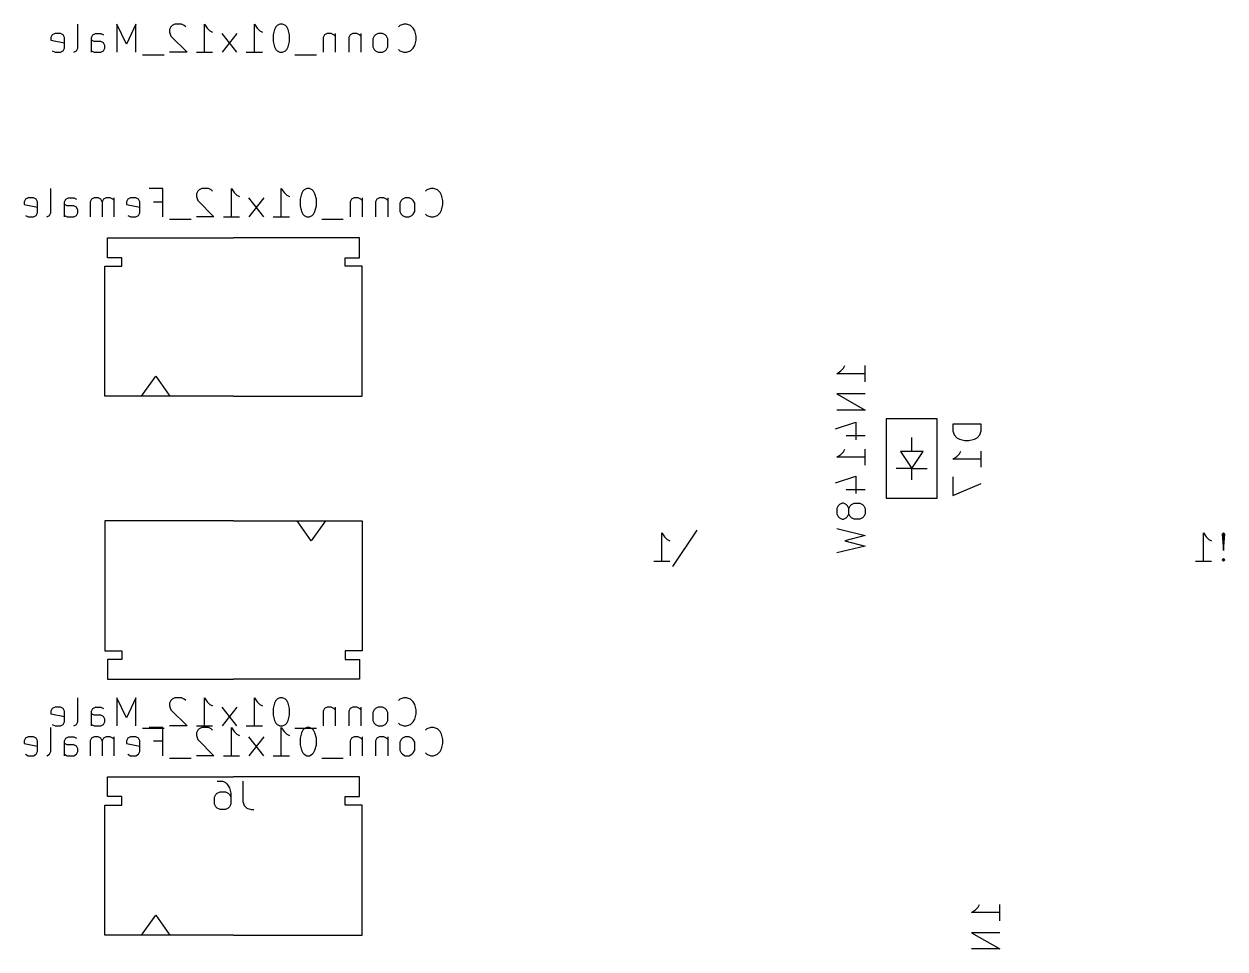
# Model space of a CAD drawing. Extents: x -23 to 352, y -104 to 38.
# Drawn here: x -22.88 to 19.57, y -41.15 to -8.45 of the extents above; entities that cross this region are included whole.
import ezdxf

# ---------------------------------------------------------------- set-up
doc = ezdxf.new("R2010")
doc.units = 0
doc.layers.add('BLACK', color=7, linetype='CONTINUOUS')

msp = doc.modelspace()

# ---------------------------------------------------------------- linework, layer by layer
at = {"layer": 'BLACK', "linetype": 'CONTINUOUS'}
for p, q in [((-20.975, -9.30952), (-20.975, -8.45238)), ((-19.2607, -9.16667), (-19.594, -8.45238)), ((-19.594, -8.45238), (-19.594, -9.45238)), ((-18.9274, -8.45238), (-19.2607, -9.16667)), ((-18.9274, -9.45238), (-18.9274, -8.45238)), ((-17.5464, -8.45238), (-17.6417, -8.5)), ((-17.3083, -8.45238), (-17.5464, -8.45238)), ((-17.2131, -8.5), (-17.3083, -8.45238)), ((-16.4988, -9.45238), (-16.4988, -8.45238)), ((-16.4988, -8.45238), (-16.4036, -8.59524)), ((-14.7369, -9.45238), (-14.7369, -8.45238)), ((-14.7369, -8.45238), (-14.6417, -8.59524)), ((-13.8321, -8.45238), (-13.9274, -8.5)), ((-13.7369, -8.45238), (-13.8321, -8.45238)), ((-13.6417, -8.5), (-13.7369, -8.45238)), ((-9.45119, -8.45238), (-9.59405, -8.5)), ((-9.35595, -8.45238), (-9.45119, -8.45238)), ((-9.21309, -8.5), (-9.35595, -8.45238)), ((-21.8798, -8.83333), (-21.9274, -8.92857)), ((-21.7845, -8.78571), (-21.8798, -8.83333)), ((-21.594, -8.78571), (-21.7845, -8.78571)), ((-21.4988, -8.83333), (-21.594, -8.78571)), ((-21.4512, -8.92857), (-21.4988, -8.83333)), ((-20.4988, -8.92857), (-20.4512, -8.83333)), ((-20.4512, -8.83333), (-20.356, -8.78571)), ((-20.356, -8.78571), (-20.1655, -8.78571)), ((-20.1655, -8.78571), (-20.0702, -8.83333)), ((-17.6893, -8.54762), (-17.7369, -8.64286)), ((-17.7369, -8.64286), (-17.7369, -8.73809)), ((-17.7369, -8.73809), (-17.6893, -8.88095)), ((-17.6417, -8.5), (-17.6893, -8.54762)), ((-17.6893, -8.88095), (-17.1179, -9.45238)), ((-17.1655, -8.54762), (-17.2131, -8.5)), ((-16.4036, -8.59524), (-16.3083, -8.69048)), ((-16.3083, -8.69048), (-16.2131, -8.73809)), ((-15.356, -9.45238), (-15.8798, -8.78571)), ((-15.356, -8.78571), (-15.8798, -9.45238)), ((-14.6417, -8.59524), (-14.5464, -8.69048)), ((-14.5464, -8.69048), (-14.4512, -8.73809)), ((-14.0226, -8.64286), (-14.0702, -8.83333)), ((-14.0702, -8.83333), (-14.0702, -9.07143)), ((-13.975, -8.54762), (-14.0226, -8.64286)), ((-13.9274, -8.5), (-13.975, -8.54762)), ((-13.594, -8.54762), (-13.6417, -8.5)), ((-13.5464, -8.64286), (-13.594, -8.54762)), ((-13.4988, -8.83333), (-13.5464, -8.64286)), ((-13.4988, -9.07143), (-13.4988, -8.83333)), ((-12.2607, -8.83333), (-12.3083, -8.92857)), ((-12.1655, -8.78571), (-12.2607, -8.83333)), ((-12.0226, -8.78571), (-12.1655, -8.78571)), ((-11.9274, -8.83333), (-12.0226, -8.78571)), ((-11.8798, -8.88095), (-11.9274, -8.83333)), ((-11.8798, -8.78571), (-11.8798, -9.45238)), ((-11.356, -8.83333), (-11.4036, -8.92857)), ((-11.2607, -8.78571), (-11.356, -8.83333)), ((-11.1179, -8.78571), (-11.2607, -8.78571)), ((-11.0226, -8.83333), (-11.1179, -8.78571)), ((-10.975, -8.88095), (-11.0226, -8.83333)), ((-10.975, -8.78571), (-10.975, -9.45238)), ((-10.4988, -8.88095), (-10.5464, -8.97619)), ((-10.4512, -8.83333), (-10.4988, -8.88095)), ((-10.356, -8.78571), (-10.4512, -8.83333)), ((-10.2131, -8.78571), (-10.356, -8.78571)), ((-10.1179, -8.83333), (-10.2131, -8.78571)), ((-10.0702, -8.88095), (-10.1179, -8.83333)), ((-10.0226, -8.97619), (-10.0702, -8.88095)), ((-9.59405, -8.5), (-9.64167, -8.54762)), ((-9.11786, -8.59524), (-9.21309, -8.5)), ((-9.07024, -8.69048), (-9.11786, -8.59524)), ((-9.02262, -8.88095), (-9.07024, -8.69048)), ((-9.02262, -9.02381), (-9.02262, -8.88095)), ((-21.9274, -8.92857), (-21.9274, -9.02381)), ((-21.9274, -9.02381), (-21.4512, -9.11905)), ((-21.4988, -9.40476), (-21.4512, -9.30952)), ((-21.4512, -9.30952), (-21.4512, -8.92857)), ((-21.0226, -9.40476), (-20.975, -9.30952)), ((-20.4988, -9.45238), (-20.4988, -8.92857)), ((-20.4036, -9.07143), (-20.4988, -9.02381)), ((-20.1655, -9.07143), (-20.4036, -9.07143)), ((-20.0702, -9.11905), (-20.1655, -9.07143)), ((-20.0226, -9.21429), (-20.0702, -9.11905)), ((-20.0702, -9.40476), (-20.0226, -9.30952)), ((-20.0226, -9.30952), (-20.0226, -9.21429)), ((-14.0702, -9.07143), (-14.0226, -9.2619)), ((-14.0226, -9.2619), (-13.975, -9.35714)), ((-13.594, -9.35714), (-13.5464, -9.2619)), ((-13.5464, -9.2619), (-13.4988, -9.07143)), ((-12.3083, -8.92857), (-12.3083, -9.45238)), ((-11.4036, -8.92857), (-11.4036, -9.45238)), ((-10.5464, -8.97619), (-10.5464, -9.2619)), ((-10.5464, -9.2619), (-10.4988, -9.35714)), ((-10.0702, -9.35714), (-10.0226, -9.2619)), ((-10.0226, -9.2619), (-10.0226, -8.97619)), ((-9.21309, -9.40476), (-9.11786, -9.30952)), ((-9.11786, -9.30952), (-9.07024, -9.21429)), ((-9.07024, -9.21429), (-9.02262, -9.02381)), ((-21.8798, -9.40476), (-21.7845, -9.45238)), ((-21.7845, -9.45238), (-21.594, -9.45238)), ((-21.594, -9.45238), (-21.4988, -9.40476)), ((-21.1179, -9.45238), (-21.0226, -9.40476)), ((-20.4988, -9.40476), (-20.4036, -9.45238)), ((-20.4036, -9.45238), (-20.1655, -9.45238)), ((-20.1655, -9.45238), (-20.0702, -9.40476)), ((-17.9274, -9.54762), (-18.6893, -9.54762)), ((-17.1179, -9.45238), (-17.7369, -9.45238)), ((-16.7845, -9.45238), (-16.2131, -9.45238)), ((-15.0226, -9.45238), (-14.4512, -9.45238)), ((-13.975, -9.35714), (-13.9274, -9.40476)), ((-13.9274, -9.40476), (-13.8321, -9.45238)), ((-13.8321, -9.45238), (-13.7369, -9.45238)), ((-13.7369, -9.45238), (-13.6417, -9.40476)), ((-13.6417, -9.40476), (-13.594, -9.35714)), ((-12.5464, -9.54762), (-13.3083, -9.54762)), ((-10.4988, -9.35714), (-10.4512, -9.40476)), ((-10.4512, -9.40476), (-10.356, -9.45238)), ((-10.356, -9.45238), (-10.2131, -9.45238)), ((-10.2131, -9.45238), (-10.1179, -9.40476)), ((-10.1179, -9.40476), (-10.0702, -9.35714)), ((-9.64167, -9.35714), (-9.59405, -9.40476)), ((-9.59405, -9.40476), (-9.45119, -9.45238)), ((-9.45119, -9.45238), (-9.35595, -9.45238)), ((-9.35595, -9.45238), (-9.21309, -9.40476)), ((-21.9274, -15.122), (-21.9274, -14.2649)), ((-17.975, -14.2649), (-18.4512, -14.2649)), ((-17.975, -15.2649), (-17.975, -14.2649)), ((-16.7369, -14.3601), (-16.7845, -14.4554)), ((-16.6893, -14.3125), (-16.7369, -14.3601)), ((-16.594, -14.2649), (-16.6893, -14.3125)), ((-16.356, -14.2649), (-16.594, -14.2649)), ((-16.2607, -14.3125), (-16.356, -14.2649)), ((-16.2131, -14.3601), (-16.2607, -14.3125)), ((-15.5464, -15.2649), (-15.5464, -14.2649)), ((-15.5464, -14.2649), (-15.4512, -14.4077)), ((-15.4512, -14.4077), (-15.356, -14.503)), ((-13.7845, -15.2649), (-13.7845, -14.2649)), ((-13.7845, -14.2649), (-13.6893, -14.4077)), ((-13.6893, -14.4077), (-13.594, -14.503)), ((-13.0226, -14.3601), (-13.0702, -14.4554)), ((-12.975, -14.3125), (-13.0226, -14.3601)), ((-12.8798, -14.2649), (-12.975, -14.3125)), ((-12.7845, -14.2649), (-12.8798, -14.2649)), ((-12.6893, -14.3125), (-12.7845, -14.2649)), ((-12.6417, -14.3601), (-12.6893, -14.3125)), ((-12.594, -14.4554), (-12.6417, -14.3601)), ((-8.64167, -14.3125), (-8.68928, -14.3601)), ((-8.49881, -14.2649), (-8.64167, -14.3125)), ((-8.40357, -14.2649), (-8.49881, -14.2649)), ((-8.26071, -14.3125), (-8.40357, -14.2649)), ((-8.16548, -14.4077), (-8.26071, -14.3125)), ((-8.11786, -14.503), (-8.16548, -14.4077)), ((-22.8321, -14.6458), (-22.8798, -14.7411)), ((-22.8798, -14.7411), (-22.8798, -14.8363)), ((-22.8798, -14.8363), (-22.4036, -14.9315)), ((-22.7369, -14.5982), (-22.8321, -14.6458)), ((-22.5464, -14.5982), (-22.7369, -14.5982)), ((-22.4512, -14.6458), (-22.5464, -14.5982)), ((-22.4036, -14.7411), (-22.4512, -14.6458)), ((-22.4036, -15.122), (-22.4036, -14.7411)), ((-21.4512, -14.7411), (-21.4036, -14.6458)), ((-21.4512, -15.2649), (-21.4512, -14.7411)), ((-21.356, -14.8839), (-21.4512, -14.8363)), ((-21.4036, -14.6458), (-21.3083, -14.5982)), ((-21.3083, -14.5982), (-21.1179, -14.5982)), ((-21.1179, -14.5982), (-21.0226, -14.6458)), ((-20.4988, -14.6458), (-20.5464, -14.7411)), ((-20.5464, -14.7411), (-20.5464, -15.2649)), ((-20.4036, -14.5982), (-20.4988, -14.6458)), ((-20.2607, -14.5982), (-20.4036, -14.5982)), ((-20.1655, -14.6458), (-20.2607, -14.5982)), ((-20.1179, -14.7411), (-20.1655, -14.6458)), ((-20.0702, -14.6458), (-20.1179, -14.7411)), ((-20.1179, -14.7411), (-20.1179, -15.2649)), ((-19.975, -14.5982), (-20.0702, -14.6458)), ((-19.8321, -14.5982), (-19.975, -14.5982)), ((-19.7369, -14.6458), (-19.8321, -14.5982)), ((-19.6893, -14.6935), (-19.7369, -14.6458)), ((-19.6893, -15.2649), (-19.6893, -14.5982)), ((-19.2131, -14.6458), (-19.2607, -14.7411)), ((-19.2607, -14.7411), (-19.2607, -14.8363)), ((-19.2607, -14.8363), (-18.7845, -14.9315)), ((-19.1179, -14.5982), (-19.2131, -14.6458)), ((-18.9274, -14.5982), (-19.1179, -14.5982)), ((-18.8321, -14.6458), (-18.9274, -14.5982)), ((-18.7845, -14.7411), (-18.8321, -14.6458)), ((-18.7845, -15.122), (-18.7845, -14.7411)), ((-18.3083, -14.7411), (-17.975, -14.7411)), ((-16.7845, -14.4554), (-16.7845, -14.5506)), ((-16.7845, -14.5506), (-16.7369, -14.6935)), ((-16.7369, -14.6935), (-16.1655, -15.2649)), ((-15.356, -14.503), (-15.2607, -14.5506)), ((-14.4036, -15.2649), (-14.9274, -14.5982)), ((-14.4036, -14.5982), (-14.9274, -15.2649)), ((-13.594, -14.503), (-13.4988, -14.5506)), ((-13.0702, -14.4554), (-13.1179, -14.6458)), ((-13.1179, -14.6458), (-13.1179, -14.8839)), ((-12.5464, -14.6458), (-12.594, -14.4554)), ((-12.5464, -14.8839), (-12.5464, -14.6458)), ((-11.3083, -14.6458), (-11.356, -14.7411)), ((-11.356, -14.7411), (-11.356, -15.2649)), ((-11.2131, -14.5982), (-11.3083, -14.6458)), ((-11.0702, -14.5982), (-11.2131, -14.5982)), ((-10.975, -14.6458), (-11.0702, -14.5982)), ((-10.9274, -14.6935), (-10.975, -14.6458)), ((-10.9274, -14.5982), (-10.9274, -15.2649)), ((-10.4036, -14.6458), (-10.4512, -14.7411)), ((-10.4512, -14.7411), (-10.4512, -15.2649)), ((-10.3083, -14.5982), (-10.4036, -14.6458)), ((-10.1655, -14.5982), (-10.3083, -14.5982)), ((-10.0702, -14.6458), (-10.1655, -14.5982)), ((-10.0226, -14.6935), (-10.0702, -14.6458)), ((-10.0226, -14.5982), (-10.0226, -15.2649)), ((-9.54643, -14.6935), (-9.59405, -14.7887)), ((-9.59405, -14.7887), (-9.59405, -15.0744)), ((-9.49881, -14.6458), (-9.54643, -14.6935)), ((-9.40357, -14.5982), (-9.49881, -14.6458)), ((-9.26071, -14.5982), (-9.40357, -14.5982)), ((-9.16548, -14.6458), (-9.26071, -14.5982)), ((-9.11786, -14.6935), (-9.16548, -14.6458)), ((-9.07024, -14.7887), (-9.11786, -14.6935)), ((-9.07024, -15.0744), (-9.07024, -14.7887)), ((-8.07024, -14.6935), (-8.11786, -14.503)), ((-8.11786, -15.0268), (-8.07024, -14.8363)), ((-8.07024, -14.8363), (-8.07024, -14.6935)), ((-22.8321, -15.2173), (-22.7369, -15.2649)), ((-22.7369, -15.2649), (-22.5464, -15.2649)), ((-22.5464, -15.2649), (-22.4512, -15.2173)), ((-22.4512, -15.2173), (-22.4036, -15.122)), ((-22.0702, -15.2649), (-21.975, -15.2173)), ((-21.975, -15.2173), (-21.9274, -15.122)), ((-21.4512, -15.2173), (-21.356, -15.2649)), ((-21.1179, -14.8839), (-21.356, -14.8839)), ((-21.356, -15.2649), (-21.1179, -15.2649)), ((-21.0226, -14.9315), (-21.1179, -14.8839)), ((-21.1179, -15.2649), (-21.0226, -15.2173)), ((-20.975, -15.0268), (-21.0226, -14.9315)), ((-21.0226, -15.2173), (-20.975, -15.122)), ((-20.975, -15.122), (-20.975, -15.0268)), ((-19.2131, -15.2173), (-19.1179, -15.2649)), ((-19.1179, -15.2649), (-18.9274, -15.2649)), ((-18.9274, -15.2649), (-18.8321, -15.2173)), ((-18.8321, -15.2173), (-18.7845, -15.122)), ((-16.1655, -15.2649), (-16.7845, -15.2649)), ((-15.8321, -15.2649), (-15.2607, -15.2649)), ((-14.0702, -15.2649), (-13.4988, -15.2649)), ((-13.1179, -14.8839), (-13.0702, -15.0744)), ((-13.0702, -15.0744), (-13.0226, -15.1696)), ((-13.0226, -15.1696), (-12.975, -15.2173)), ((-12.975, -15.2173), (-12.8798, -15.2649)), ((-12.8798, -15.2649), (-12.7845, -15.2649)), ((-12.7845, -15.2649), (-12.6893, -15.2173)), ((-12.6893, -15.2173), (-12.6417, -15.1696)), ((-12.6417, -15.1696), (-12.594, -15.0744)), ((-12.594, -15.0744), (-12.5464, -14.8839)), ((-9.59405, -15.0744), (-9.54643, -15.1696)), ((-9.54643, -15.1696), (-9.49881, -15.2173)), ((-9.49881, -15.2173), (-9.40357, -15.2649)), ((-9.40357, -15.2649), (-9.26071, -15.2649)), ((-9.26071, -15.2649), (-9.16548, -15.2173)), ((-9.16548, -15.2173), (-9.11786, -15.1696)), ((-9.11786, -15.1696), (-9.07024, -15.0744)), ((-8.68928, -15.1696), (-8.64167, -15.2173)), ((-8.64167, -15.2173), (-8.49881, -15.2649)), ((-8.49881, -15.2649), (-8.40357, -15.2649)), ((-8.40357, -15.2649), (-8.26071, -15.2173)), ((-8.26071, -15.2173), (-8.16548, -15.122)), ((-8.16548, -15.122), (-8.11786, -15.0268)), ((-16.975, -15.3601), (-17.7369, -15.3601)), ((-11.594, -15.3601), (-12.356, -15.3601)), ((-19.925, -16.7125), (-19.925, -16.0125)), ((-19.925, -16.0125), (-15.475, -16.0125)), ((-11.025, -16.0125), (-15.475, -16.0125)), ((-11.025, -16.7125), (-11.025, -16.0125)), ((-19.425, -16.7125), (-19.925, -16.7125)), ((-19.425, -17.0125), (-19.425, -16.7125)), ((-11.525, -17.0125), (-11.525, -16.7125)), ((-11.525, -16.7125), (-11.025, -16.7125)), ((-20.025, -21.6125), (-20.025, -17.0125)), ((-20.025, -17.0125), (-19.425, -17.0125)), ((-10.925, -17.0125), (-11.525, -17.0125)), ((-10.925, -21.6125), (-10.925, -17.0125)), ((5.85238, -20.8125), (5.99524, -20.7173)), ((5.99524, -20.7173), (6.09048, -20.622)), ((6.09048, -20.622), (6.13809, -20.5268)), ((6.85238, -21.0982), (6.85238, -20.5268)), ((-18.725, -21.6125), (-18.225, -20.9054)), ((-18.225, -20.9054), (-17.725, -21.6125)), ((6.85238, -20.8125), (5.85238, -20.8125)), ((-15.475, -21.6125), (-20.025, -21.6125)), ((-15.475, -21.6125), (-10.925, -21.6125)), ((6.85238, -21.5268), (5.85238, -21.5268)), ((5.85238, -21.5268), (6.85238, -22.0982)), ((6.85238, -22.0982), (5.85238, -22.0982)), ((7.6, -22.4125), (7.6, -25.2125)), ((9.4, -22.4125), (7.6, -22.4125)), ((9.4, -25.2125), (9.4, -22.4125)), ((5.80476, -22.7649), (6.51905, -22.5268)), ((6.51905, -22.5268), (6.51905, -23.1458)), ((10.9524, -22.5982), (9.95238, -22.5982)), ((9.95238, -22.5982), (9.95238, -22.8363)), ((9.95238, -22.8363), (10, -22.9792)), ((10.9048, -22.9792), (10.9524, -22.8363)), ((10.9524, -22.8363), (10.9524, -22.5982)), ((6.18571, -23.003), (6.85238, -23.003)), ((8.5, -23.5625), (8.5, -23.0625)), ((10, -22.9792), (10.0952, -23.0744)), ((10.0952, -23.0744), (10.1905, -23.122)), ((10.1905, -23.122), (10.381, -23.1696)), ((10.381, -23.1696), (10.5238, -23.1696)), ((10.5238, -23.1696), (10.7143, -23.122)), ((10.7143, -23.122), (10.8095, -23.0744)), ((10.8095, -23.0744), (10.9048, -22.9792)), ((5.85238, -23.7649), (5.99524, -23.6696)), ((6.85238, -23.7649), (5.85238, -23.7649)), ((5.99524, -23.6696), (6.09048, -23.5744)), ((6.09048, -23.5744), (6.13809, -23.4792)), ((6.85238, -24.0506), (6.85238, -23.4792)), ((8.9, -23.5625), (8.1, -23.5625)), ((8.1, -23.5625), (8.5, -24.1625)), ((8.5, -24.1625), (8.9, -23.5625)), ((9.95238, -23.8363), (10.0952, -23.7411)), ((10.0952, -23.7411), (10.1905, -23.6458)), ((10.1905, -23.6458), (10.2381, -23.5506)), ((10.9524, -24.122), (10.9524, -23.5506)), ((8.5, -24.1625), (7.95, -24.1625)), ((8.5, -24.1625), (9.05, -24.1625)), ((8.5, -24.5625), (8.5, -24.1625)), ((10.9524, -23.8363), (9.95238, -23.8363)), ((5.80476, -24.6696), (6.51905, -24.4315)), ((6.51905, -24.4315), (6.51905, -25.0506)), ((9.95238, -24.4554), (9.95238, -25.122)), ((6.18571, -24.9077), (6.85238, -24.9077)), ((9.95238, -25.122), (10.9524, -24.6935)), ((5.94762, -25.4315), (5.9, -25.4792)), ((6.04286, -25.3839), (5.94762, -25.4315)), ((6.09048, -25.3839), (6.04286, -25.3839)), ((6.18571, -25.4315), (6.09048, -25.3839)), ((6.23333, -25.4792), (6.18571, -25.4315)), ((6.32857, -25.4792), (6.37619, -25.4315)), ((6.37619, -25.4315), (6.47143, -25.3839)), ((6.47143, -25.3839), (6.6619, -25.3839)), ((6.6619, -25.3839), (6.75714, -25.4315)), ((6.75714, -25.4315), (6.80476, -25.4792)), ((7.6, -25.2125), (9.4, -25.2125)), ((5.9, -25.4792), (5.85238, -25.5744)), ((5.85238, -25.5744), (5.85238, -25.7649)), ((5.85238, -25.7649), (5.9, -25.8601)), ((5.9, -25.8601), (5.94762, -25.9077)), ((6.18571, -25.9077), (6.23333, -25.8601)), ((6.28095, -25.5744), (6.23333, -25.4792)), ((6.23333, -25.8601), (6.28095, -25.7649)), ((6.28095, -25.5744), (6.32857, -25.4792)), ((6.28095, -25.7649), (6.28095, -25.5744)), ((6.32857, -25.8601), (6.28095, -25.7649)), ((6.37619, -25.9077), (6.32857, -25.8601)), ((6.80476, -25.8601), (6.75714, -25.9077)), ((6.80476, -25.4792), (6.85238, -25.5744)), ((6.85238, -25.7649), (6.80476, -25.8601)), ((6.85238, -25.5744), (6.85238, -25.7649)), ((-15.475, -26.0125), (-20.025, -26.0125)), ((-20.025, -26.0125), (-20.025, -30.6125)), ((-15.475, -26.0125), (-10.925, -26.0125)), ((-12.725, -26.7196), (-13.225, -26.0125)), ((-12.225, -26.0125), (-12.725, -26.7196)), ((-10.925, -26.0125), (-10.925, -30.6125)), ((5.85238, -26.2887), (6.85238, -26.5268)), ((5.94762, -25.9077), (6.04286, -25.9554)), ((6.04286, -25.9554), (6.09048, -25.9554)), ((6.09048, -25.9554), (6.18571, -25.9077)), ((6.47143, -25.9554), (6.37619, -25.9077)), ((6.6619, -25.9554), (6.47143, -25.9554)), ((6.75714, -25.9077), (6.6619, -25.9554)), ((-0.33333, -27.4399), (-0.33333, -26.4399)), ((-0.33333, -26.4399), (-0.2381, -26.5827)), ((-0.2381, -26.5827), (-0.14286, -26.678)), ((-0.14286, -26.678), (-0.04762, -26.7256)), ((0.90476, -26.3446), (0.04762, -27.6304)), ((6.85238, -26.5268), (6.13809, -26.7173)), ((6.13809, -26.7173), (6.85238, -26.9077)), ((18.8119, -27.4399), (18.8119, -26.4399)), ((18.8119, -26.4399), (18.9071, -26.5827)), ((18.9071, -26.5827), (19.0024, -26.678)), ((19.0024, -26.678), (19.0976, -26.7256)), ((19.5262, -26.4399), (19.4786, -26.4875)), ((19.4786, -26.4875), (19.5262, -27.0589)), ((19.5738, -26.4875), (19.5262, -26.4399)), ((19.5262, -27.0589), (19.5262, -26.4399)), ((19.5262, -27.0589), (19.5738, -26.4875)), ((6.85238, -26.9077), (5.85238, -27.1458)), ((-0.61905, -27.4399), (-0.04762, -27.4399)), ((18.5262, -27.4399), (19.0976, -27.4399)), ((19.5262, -27.3446), (19.4786, -27.3923)), ((19.4786, -27.3923), (19.5262, -27.4399)), ((19.5738, -27.3923), (19.5262, -27.3446)), ((19.5262, -27.3446), (19.5262, -27.4399)), ((19.5262, -27.4399), (19.5738, -27.3923)), ((-20.025, -30.6125), (-19.425, -30.6125)), ((-19.925, -30.9125), (-19.925, -31.6125)), ((-19.425, -30.9125), (-19.925, -30.9125)), ((-19.425, -30.6125), (-19.425, -30.9125)), ((-10.925, -30.6125), (-11.525, -30.6125)), ((-11.525, -30.6125), (-11.525, -30.9125)), ((-11.525, -30.9125), (-11.025, -30.9125)), ((-11.025, -30.9125), (-11.025, -31.6125)), ((-19.925, -31.6125), (-15.475, -31.6125)), ((-11.025, -31.6125), (-15.475, -31.6125)), ((-21.8798, -32.6458), (-21.9274, -32.7411)), ((-21.7845, -32.5982), (-21.8798, -32.6458)), ((-21.594, -32.5982), (-21.7845, -32.5982)), ((-21.4988, -32.6458), (-21.594, -32.5982)), ((-21.4512, -32.7411), (-21.4988, -32.6458)), ((-20.975, -33.122), (-20.975, -32.2649)), ((-20.4988, -32.7411), (-20.4512, -32.6458)), ((-20.4512, -32.6458), (-20.356, -32.5982)), ((-20.356, -32.5982), (-20.1655, -32.5982)), ((-20.1655, -32.5982), (-20.0702, -32.6458)), ((-19.2607, -32.9792), (-19.594, -32.2649)), ((-19.594, -32.2649), (-19.594, -33.2649)), ((-18.9274, -32.2649), (-19.2607, -32.9792)), ((-18.9274, -33.2649), (-18.9274, -32.2649)), ((-17.6893, -32.3601), (-17.7369, -32.4554)), ((-17.7369, -32.4554), (-17.7369, -32.5506)), ((-17.7369, -32.5506), (-17.6893, -32.6935)), ((-17.6417, -32.3125), (-17.6893, -32.3601)), ((-17.5464, -32.2649), (-17.6417, -32.3125)), ((-17.3083, -32.2649), (-17.5464, -32.2649)), ((-17.2131, -32.3125), (-17.3083, -32.2649)), ((-17.1655, -32.3601), (-17.2131, -32.3125)), ((-16.4988, -33.2649), (-16.4988, -32.2649)), ((-16.4988, -32.2649), (-16.4036, -32.4077)), ((-16.4036, -32.4077), (-16.3083, -32.503)), ((-16.3083, -32.503), (-16.2131, -32.5506)), ((-15.356, -33.2649), (-15.8798, -32.5982)), ((-15.356, -32.5982), (-15.8798, -33.2649)), ((-14.7369, -33.2649), (-14.7369, -32.2649)), ((-14.7369, -32.2649), (-14.6417, -32.4077)), ((-14.6417, -32.4077), (-14.5464, -32.503)), ((-14.5464, -32.503), (-14.4512, -32.5506)), ((-14.0226, -32.4554), (-14.0702, -32.6458)), ((-14.0702, -32.6458), (-14.0702, -32.8839)), ((-13.975, -32.3601), (-14.0226, -32.4554)), ((-13.9274, -32.3125), (-13.975, -32.3601)), ((-13.8321, -32.2649), (-13.9274, -32.3125)), ((-13.7369, -32.2649), (-13.8321, -32.2649)), ((-13.6417, -32.3125), (-13.7369, -32.2649)), ((-13.594, -32.3601), (-13.6417, -32.3125)), ((-13.5464, -32.4554), (-13.594, -32.3601)), ((-13.4988, -32.6458), (-13.5464, -32.4554)), ((-13.4988, -32.8839), (-13.4988, -32.6458)), ((-12.2607, -32.6458), (-12.3083, -32.7411)), ((-12.1655, -32.5982), (-12.2607, -32.6458)), ((-12.0226, -32.5982), (-12.1655, -32.5982)), ((-11.9274, -32.6458), (-12.0226, -32.5982)), ((-11.8798, -32.6935), (-11.9274, -32.6458)), ((-11.8798, -32.5982), (-11.8798, -33.2649)), ((-11.356, -32.6458), (-11.4036, -32.7411)), ((-11.2607, -32.5982), (-11.356, -32.6458)), ((-11.1179, -32.5982), (-11.2607, -32.5982)), ((-11.0226, -32.6458), (-11.1179, -32.5982)), ((-10.975, -32.6935), (-11.0226, -32.6458)), ((-10.975, -32.5982), (-10.975, -33.2649)), ((-10.4512, -32.6458), (-10.4988, -32.6935)), ((-10.356, -32.5982), (-10.4512, -32.6458)), ((-10.2131, -32.5982), (-10.356, -32.5982)), ((-10.1179, -32.6458), (-10.2131, -32.5982)), ((-10.0702, -32.6935), (-10.1179, -32.6458)), ((-9.59405, -32.3125), (-9.64167, -32.3601)), ((-9.45119, -32.2649), (-9.59405, -32.3125)), ((-9.35595, -32.2649), (-9.45119, -32.2649)), ((-9.21309, -32.3125), (-9.35595, -32.2649)), ((-9.11786, -32.4077), (-9.21309, -32.3125)), ((-9.07024, -32.503), (-9.11786, -32.4077)), ((-9.02262, -32.6935), (-9.07024, -32.503)), ((-21.9274, -32.7411), (-21.9274, -32.8363)), ((-21.9274, -32.8363), (-21.4512, -32.9315)), ((-21.4512, -33.122), (-21.4512, -32.7411)), ((-20.4988, -33.2649), (-20.4988, -32.7411)), ((-20.4036, -32.8839), (-20.4988, -32.8363)), ((-20.1655, -32.8839), (-20.4036, -32.8839)), ((-20.0702, -32.9315), (-20.1655, -32.8839)), ((-20.0226, -33.0268), (-20.0702, -32.9315)), ((-20.0226, -33.122), (-20.0226, -33.0268)), ((-17.6893, -32.6935), (-17.1179, -33.2649)), ((-14.0702, -32.8839), (-14.0226, -33.0744)), ((-14.0226, -33.0744), (-13.975, -33.1696)), ((-13.594, -33.1696), (-13.5464, -33.0744)), ((-13.5464, -33.0744), (-13.4988, -32.8839)), ((-12.3083, -32.7411), (-12.3083, -33.2649)), ((-11.4036, -32.7411), (-11.4036, -33.2649)), ((-10.4988, -32.6935), (-10.5464, -32.7887)), ((-10.5464, -32.7887), (-10.5464, -33.0744)), ((-10.5464, -33.0744), (-10.4988, -33.1696)), ((-10.0226, -32.7887), (-10.0702, -32.6935)), ((-10.0702, -33.1696), (-10.0226, -33.0744)), ((-10.0226, -33.0744), (-10.0226, -32.7887)), ((-9.11786, -33.122), (-9.07024, -33.0268)), ((-9.07024, -33.0268), (-9.02262, -32.8363)), ((-9.02262, -32.8363), (-9.02262, -32.6935)), ((-21.9274, -34.172), (-21.9274, -33.3149)), ((-21.8798, -33.2173), (-21.7845, -33.2649)), ((-21.7845, -33.2649), (-21.594, -33.2649)), ((-21.594, -33.2649), (-21.4988, -33.2173)), ((-21.4988, -33.2173), (-21.4512, -33.122)), ((-21.1179, -33.2649), (-21.0226, -33.2173)), ((-21.0226, -33.2173), (-20.975, -33.122)), ((-20.4988, -33.2173), (-20.4036, -33.2649)), ((-20.4036, -33.2649), (-20.1655, -33.2649)), ((-20.1655, -33.2649), (-20.0702, -33.2173)), ((-20.0702, -33.2173), (-20.0226, -33.122)), ((-17.9274, -33.3601), (-18.6893, -33.3601)), ((-17.975, -33.3149), (-18.4512, -33.3149)), ((-17.975, -34.3149), (-17.975, -33.3149)), ((-17.1179, -33.2649), (-17.7369, -33.2649)), ((-16.7845, -33.2649), (-16.2131, -33.2649)), ((-16.7369, -33.4101), (-16.7845, -33.5054)), ((-16.7845, -33.5054), (-16.7845, -33.6006)), ((-16.6893, -33.3625), (-16.7369, -33.4101)), ((-16.594, -33.3149), (-16.6893, -33.3625)), ((-16.356, -33.3149), (-16.594, -33.3149)), ((-16.2607, -33.3625), (-16.356, -33.3149)), ((-16.2131, -33.4101), (-16.2607, -33.3625)), ((-15.5464, -34.3149), (-15.5464, -33.3149)), ((-15.5464, -33.3149), (-15.4512, -33.4577)), ((-15.4512, -33.4577), (-15.356, -33.553)), ((-15.0226, -33.2649), (-14.4512, -33.2649)), ((-13.975, -33.1696), (-13.9274, -33.2173)), ((-13.9274, -33.2173), (-13.8321, -33.2649)), ((-13.8321, -33.2649), (-13.7369, -33.2649)), ((-13.7845, -34.3149), (-13.7845, -33.3149)), ((-13.7845, -33.3149), (-13.6893, -33.4577)), ((-13.7369, -33.2649), (-13.6417, -33.2173)), ((-13.6893, -33.4577), (-13.594, -33.553)), ((-13.6417, -33.2173), (-13.594, -33.1696)), ((-12.5464, -33.3601), (-13.3083, -33.3601)), ((-13.0702, -33.5054), (-13.1179, -33.6958)), ((-13.0226, -33.4101), (-13.0702, -33.5054)), ((-12.975, -33.3625), (-13.0226, -33.4101)), ((-12.8798, -33.3149), (-12.975, -33.3625)), ((-12.7845, -33.3149), (-12.8798, -33.3149)), ((-12.6893, -33.3625), (-12.7845, -33.3149)), ((-12.6417, -33.4101), (-12.6893, -33.3625)), ((-12.594, -33.5054), (-12.6417, -33.4101)), ((-12.5464, -33.6958), (-12.594, -33.5054)), ((-10.4988, -33.1696), (-10.4512, -33.2173)), ((-10.4512, -33.2173), (-10.356, -33.2649)), ((-10.356, -33.2649), (-10.2131, -33.2649)), ((-10.2131, -33.2649), (-10.1179, -33.2173)), ((-10.1179, -33.2173), (-10.0702, -33.1696)), ((-9.64167, -33.1696), (-9.59405, -33.2173)), ((-9.59405, -33.2173), (-9.45119, -33.2649)), ((-9.45119, -33.2649), (-9.35595, -33.2649)), ((-9.35595, -33.2649), (-9.21309, -33.2173)), ((-9.21309, -33.2173), (-9.11786, -33.122)), ((-8.64167, -33.3625), (-8.68928, -33.4101)), ((-8.49881, -33.3149), (-8.64167, -33.3625)), ((-8.40357, -33.3149), (-8.49881, -33.3149)), ((-8.26071, -33.3625), (-8.40357, -33.3149)), ((-8.16548, -33.4577), (-8.26071, -33.3625)), ((-8.11786, -33.553), (-8.16548, -33.4577)), ((-22.8321, -33.6958), (-22.8798, -33.7911)), ((-22.8798, -33.7911), (-22.8798, -33.8863)), ((-22.8798, -33.8863), (-22.4036, -33.9815)), ((-22.7369, -33.6482), (-22.8321, -33.6958)), ((-22.5464, -33.6482), (-22.7369, -33.6482)), ((-22.4512, -33.6958), (-22.5464, -33.6482)), ((-22.4036, -33.7911), (-22.4512, -33.6958)), ((-22.4036, -34.172), (-22.4036, -33.7911)), ((-21.4512, -33.7911), (-21.4036, -33.6958)), ((-21.4512, -34.3149), (-21.4512, -33.7911)), ((-21.356, -33.9339), (-21.4512, -33.8863)), ((-21.4036, -33.6958), (-21.3083, -33.6482)), ((-21.1179, -33.9339), (-21.356, -33.9339)), ((-21.3083, -33.6482), (-21.1179, -33.6482)), ((-21.1179, -33.6482), (-21.0226, -33.6958)), ((-21.0226, -33.9815), (-21.1179, -33.9339)), ((-20.4988, -33.6958), (-20.5464, -33.7911)), ((-20.5464, -33.7911), (-20.5464, -34.3149)), ((-20.4036, -33.6482), (-20.4988, -33.6958)), ((-20.2607, -33.6482), (-20.4036, -33.6482)), ((-20.1655, -33.6958), (-20.2607, -33.6482)), ((-20.1179, -33.7911), (-20.1655, -33.6958)), ((-20.0702, -33.6958), (-20.1179, -33.7911)), ((-20.1179, -33.7911), (-20.1179, -34.3149)), ((-19.975, -33.6482), (-20.0702, -33.6958)), ((-19.8321, -33.6482), (-19.975, -33.6482)), ((-19.7369, -33.6958), (-19.8321, -33.6482)), ((-19.6893, -33.7435), (-19.7369, -33.6958)), ((-19.6893, -34.3149), (-19.6893, -33.6482)), ((-19.2131, -33.6958), (-19.2607, -33.7911)), ((-19.2607, -33.7911), (-19.2607, -33.8863)), ((-19.2607, -33.8863), (-18.7845, -33.9815)), ((-19.1179, -33.6482), (-19.2131, -33.6958)), ((-18.9274, -33.6482), (-19.1179, -33.6482)), ((-18.8321, -33.6958), (-18.9274, -33.6482)), ((-18.7845, -33.7911), (-18.8321, -33.6958)), ((-18.7845, -34.172), (-18.7845, -33.7911)), ((-18.3083, -33.7911), (-17.975, -33.7911)), ((-16.7845, -33.6006), (-16.7369, -33.7435)), ((-16.7369, -33.7435), (-16.1655, -34.3149)), ((-15.356, -33.553), (-15.2607, -33.6006)), ((-14.4036, -34.3149), (-14.9274, -33.6482)), ((-14.4036, -33.6482), (-14.9274, -34.3149)), ((-13.594, -33.553), (-13.4988, -33.6006)), ((-13.1179, -33.6958), (-13.1179, -33.9339)), ((-13.1179, -33.9339), (-13.0702, -34.1244)), ((-12.594, -34.1244), (-12.5464, -33.9339)), ((-12.5464, -33.9339), (-12.5464, -33.6958)), ((-11.3083, -33.6958), (-11.356, -33.7911)), ((-11.356, -33.7911), (-11.356, -34.3149)), ((-11.2131, -33.6482), (-11.3083, -33.6958)), ((-11.0702, -33.6482), (-11.2131, -33.6482)), ((-10.975, -33.6958), (-11.0702, -33.6482)), ((-10.9274, -33.7435), (-10.975, -33.6958)), ((-10.9274, -33.6482), (-10.9274, -34.3149)), ((-10.4036, -33.6958), (-10.4512, -33.7911)), ((-10.4512, -33.7911), (-10.4512, -34.3149)), ((-10.3083, -33.6482), (-10.4036, -33.6958)), ((-10.1655, -33.6482), (-10.3083, -33.6482)), ((-10.0702, -33.6958), (-10.1655, -33.6482)), ((-10.0226, -33.7435), (-10.0702, -33.6958)), ((-10.0226, -33.6482), (-10.0226, -34.3149)), ((-9.54643, -33.7435), (-9.59405, -33.8387)), ((-9.59405, -33.8387), (-9.59405, -34.1244)), ((-9.49881, -33.6958), (-9.54643, -33.7435)), ((-9.40357, -33.6482), (-9.49881, -33.6958)), ((-9.26071, -33.6482), (-9.40357, -33.6482)), ((-9.16548, -33.6958), (-9.26071, -33.6482)), ((-9.11786, -33.7435), (-9.16548, -33.6958)), ((-9.07024, -33.8387), (-9.11786, -33.7435)), ((-9.07024, -34.1244), (-9.07024, -33.8387)), ((-8.07024, -33.7435), (-8.11786, -33.553)), ((-8.11786, -34.0768), (-8.07024, -33.8863)), ((-8.07024, -33.8863), (-8.07024, -33.7435)), ((-22.8321, -34.2673), (-22.7369, -34.3149)), ((-22.7369, -34.3149), (-22.5464, -34.3149)), ((-22.5464, -34.3149), (-22.4512, -34.2673)), ((-22.4512, -34.2673), (-22.4036, -34.172)), ((-22.0702, -34.3149), (-21.975, -34.2673)), ((-21.975, -34.2673), (-21.9274, -34.172)), ((-21.4512, -34.2673), (-21.356, -34.3149)), ((-21.356, -34.3149), (-21.1179, -34.3149)), ((-21.1179, -34.3149), (-21.0226, -34.2673)), ((-20.975, -34.0768), (-21.0226, -33.9815)), ((-21.0226, -34.2673), (-20.975, -34.172)), ((-20.975, -34.172), (-20.975, -34.0768)), ((-19.2131, -34.2673), (-19.1179, -34.3149)), ((-19.1179, -34.3149), (-18.9274, -34.3149)), ((-18.9274, -34.3149), (-18.8321, -34.2673)), ((-18.8321, -34.2673), (-18.7845, -34.172)), ((-16.1655, -34.3149), (-16.7845, -34.3149)), ((-15.8321, -34.3149), (-15.2607, -34.3149)), ((-14.0702, -34.3149), (-13.4988, -34.3149)), ((-13.0702, -34.1244), (-13.0226, -34.2196)), ((-13.0226, -34.2196), (-12.975, -34.2673)), ((-12.975, -34.2673), (-12.8798, -34.3149)), ((-12.8798, -34.3149), (-12.7845, -34.3149)), ((-12.7845, -34.3149), (-12.6893, -34.2673)), ((-12.6893, -34.2673), (-12.6417, -34.2196)), ((-12.6417, -34.2196), (-12.594, -34.1244)), ((-9.59405, -34.1244), (-9.54643, -34.2196)), ((-9.54643, -34.2196), (-9.49881, -34.2673)), ((-9.49881, -34.2673), (-9.40357, -34.3149)), ((-9.40357, -34.3149), (-9.26071, -34.3149)), ((-9.26071, -34.3149), (-9.16548, -34.2673)), ((-9.16548, -34.2673), (-9.11786, -34.2196)), ((-9.11786, -34.2196), (-9.07024, -34.1244)), ((-8.68928, -34.2196), (-8.64167, -34.2673)), ((-8.64167, -34.2673), (-8.49881, -34.3149)), ((-8.49881, -34.3149), (-8.40357, -34.3149)), ((-8.40357, -34.3149), (-8.26071, -34.2673)), ((-8.26071, -34.2673), (-8.16548, -34.172)), ((-8.16548, -34.172), (-8.11786, -34.0768)), ((-16.975, -34.4101), (-17.7369, -34.4101)), ((-11.594, -34.4101), (-12.356, -34.4101)), ((-19.925, -35.7625), (-19.925, -35.0625)), ((-19.925, -35.0625), (-15.475, -35.0625)), ((-16.0464, -35.2149), (-15.856, -35.2149)), ((-15.856, -35.2149), (-15.7607, -35.2625)), ((-11.025, -35.0625), (-15.475, -35.0625)), ((-15.1417, -35.2149), (-15.1417, -35.9292)), ((-11.025, -35.7625), (-11.025, -35.0625)), ((-16.094, -35.6911), (-16.0464, -35.6435)), ((-16.0464, -35.6435), (-15.9512, -35.5958)), ((-15.9512, -35.5958), (-15.7607, -35.5958)), ((-15.7607, -35.2625), (-15.7131, -35.3101)), ((-15.7607, -35.5958), (-15.6655, -35.6435)), ((-15.7131, -35.3101), (-15.6179, -35.453)), ((-15.6655, -35.6435), (-15.6179, -35.6911)), ((-15.6179, -35.453), (-15.5702, -35.6435)), ((-15.5702, -35.6435), (-15.5702, -36.0244)), ((-20.025, -36.0625), (-19.425, -36.0625)), ((-20.025, -40.6625), (-20.025, -36.0625)), ((-19.425, -35.7625), (-19.925, -35.7625)), ((-19.425, -36.0625), (-19.425, -35.7625)), ((-16.1417, -35.7863), (-16.094, -35.6911)), ((-16.1417, -36.0244), (-16.1417, -35.7863)), ((-16.094, -36.1196), (-16.1417, -36.0244)), ((-15.6179, -35.6911), (-15.5702, -35.7863)), ((-15.5702, -36.0244), (-15.6179, -36.1196)), ((-15.1417, -35.9292), (-15.094, -36.072)), ((-15.094, -36.072), (-14.9988, -36.1673)), ((-11.525, -36.0625), (-11.525, -35.7625)), ((-11.525, -35.7625), (-11.025, -35.7625)), ((-10.925, -36.0625), (-11.525, -36.0625)), ((-10.925, -40.6625), (-10.925, -36.0625)), ((-16.0464, -36.1673), (-16.094, -36.1196)), ((-15.9512, -36.2149), (-16.0464, -36.1673)), ((-15.7607, -36.2149), (-15.9512, -36.2149)), ((-15.6655, -36.1673), (-15.7607, -36.2149)), ((-15.6179, -36.1196), (-15.6655, -36.1673)), ((-14.9988, -36.1673), (-14.856, -36.2149)), ((-14.856, -36.2149), (-14.7607, -36.2149)), ((10.6149, -39.8625), (10.7577, -39.7673)), ((11.6149, -39.8625), (10.6149, -39.8625)), ((10.7577, -39.7673), (10.853, -39.672)), ((10.853, -39.672), (10.9006, -39.5768)), ((11.6149, -40.1482), (11.6149, -39.5768)), ((-18.725, -40.6625), (-18.225, -39.9554)), ((-18.225, -39.9554), (-17.725, -40.6625)), ((-15.475, -40.6625), (-20.025, -40.6625)), ((-15.475, -40.6625), (-10.925, -40.6625)), ((11.6149, -40.5768), (10.6149, -40.5768)), ((10.6149, -40.5768), (11.6149, -41.1482)), ((11.6149, -41.1482), (10.6149, -41.1482))]:
    msp.add_line(p, q, dxfattribs=at)

doc.saveas('drawing.dxf')
